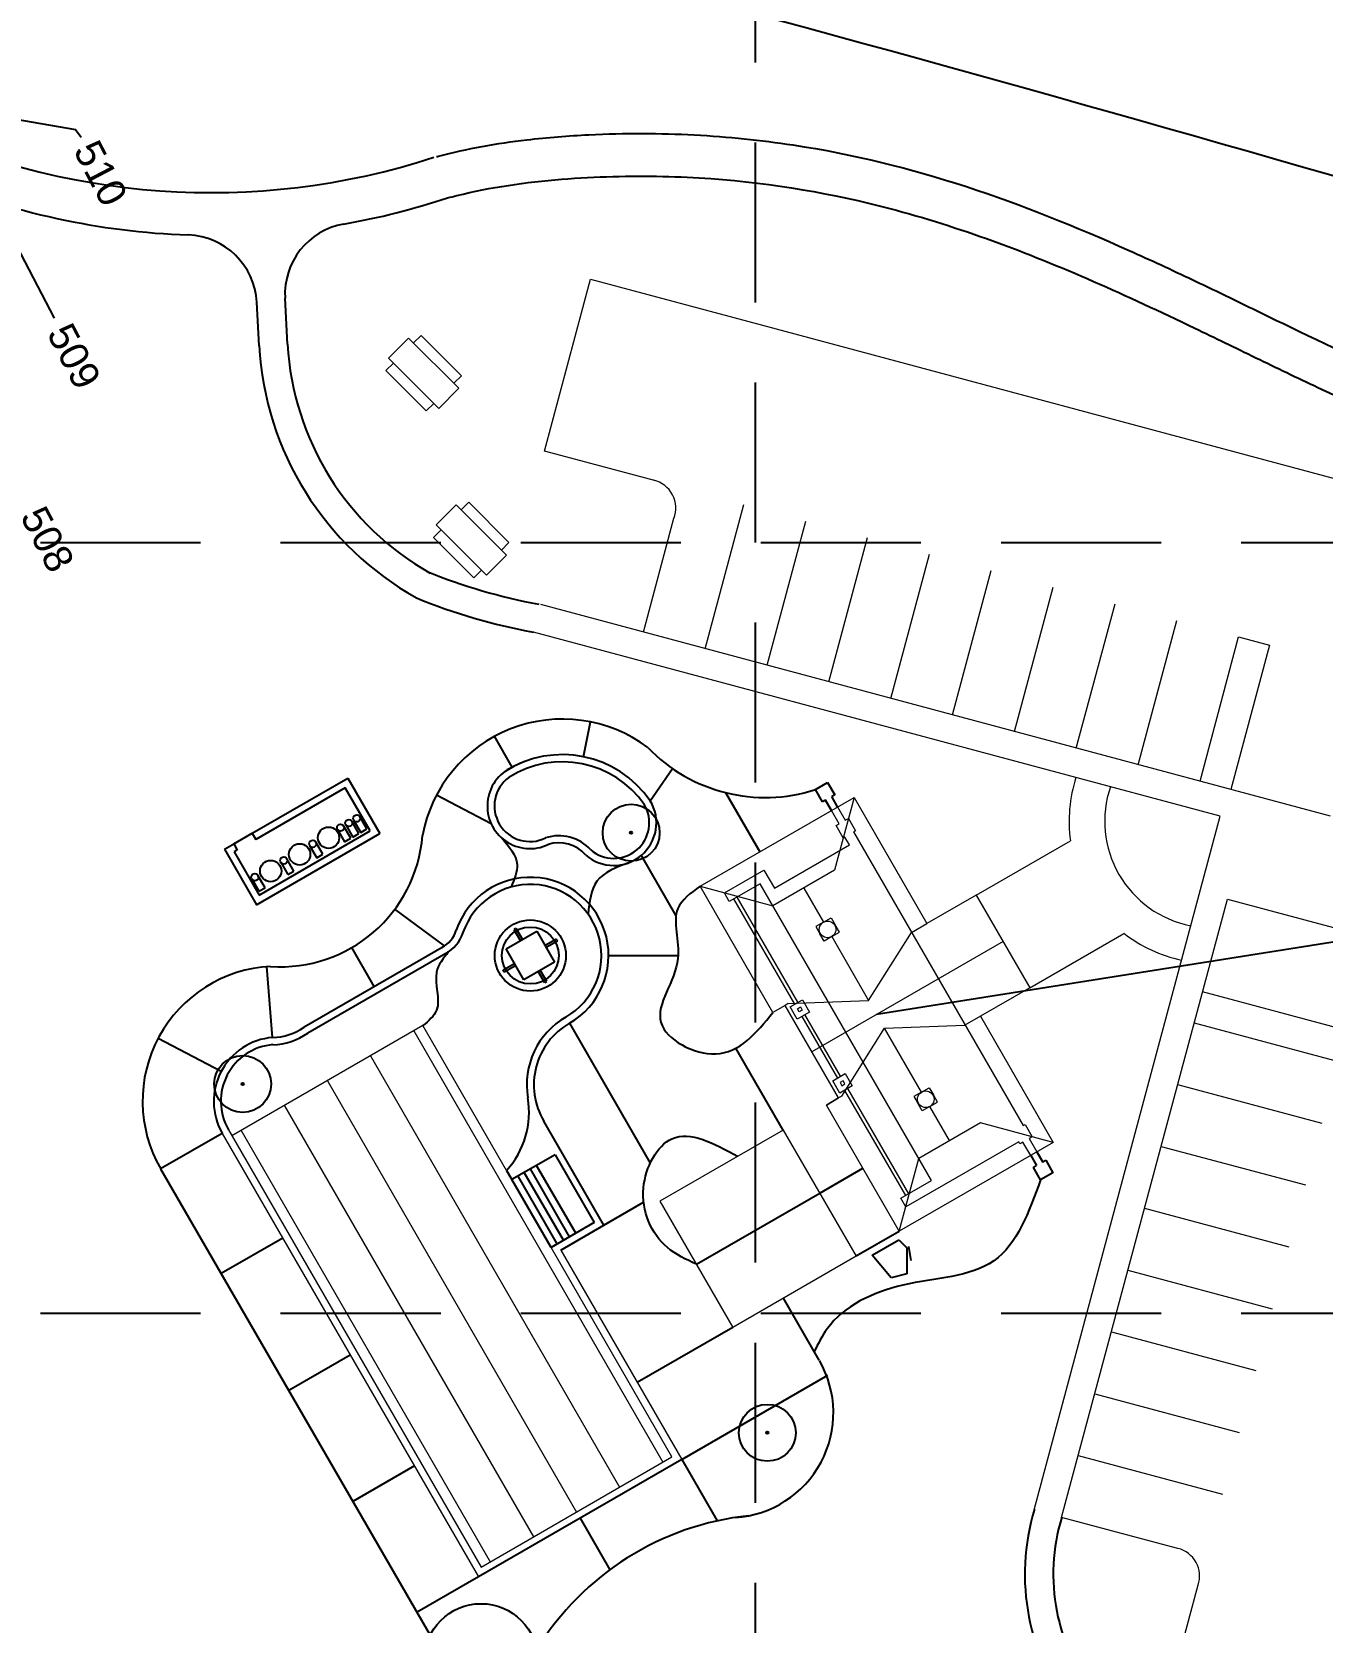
# Model space of a CAD drawing. Header units: feet. Extents: x 5163 to 12107, y -224 to 4120.
# Drawn here: x 9291.8 to 9473.2, y 929.8 to 1153.4 of the extents above; entities that cross this region are included whole.
import ezdxf

# ---------------------------------------------------------------- set-up
doc = ezdxf.new("R2010")
doc.units = ezdxf.units.FT
doc.linetypes.add('HIDDEN', pattern=[0.375, 0.25, -0.125])
for name, color, linetype in [('04017_11 CA$0$AMENITY-CENTER', 15, 'Continuous'), ('04017_11 CA$0$AMENTITY CENTER SIDEWALK', 15, 'Continuous'), ('04017_11 CA$0$CONT-MJR-AM-CTR', 2, 'Continuous'), ('04017_11 CA$0$CONT-MNR-AM-CTR', 3, 'Continuous'), ('04017_11 CA$0$EX_SS', 15, 'Continuous'), ('2003004C-A$0$AMENITY-CENTER', 15, 'Continuous'), ('2003004C-A$0$AMENTITY CENTER SIDEWALK', 15, 'Continuous'), ('2003004C-A$0$INFRA_EX_PVMT', 15, 'Continuous'), ('2003004C-A$0$INFRA_PROP_PVMT_REEDER', 4, 'Continuous'), ('grid', 254, 'Continuous')]:
    doc.layers.add(name, color=color, linetype=linetype)
doc.styles.get("Standard").update_dxf_attribs({"font": 'ARIAL.TTF'})

msp = doc.modelspace()

# ---------------------------------------------------------------- linework, layer by layer
at = {"layer": '04017_11 CA$0$AMENITY-CENTER', "color": 7, "linetype": 'Continuous', "lineweight": 18}
for p, q in [((9363.87, 1094.43), (9370.34, 1118.58)), ((9370.34, 1118.58), (9394.49, 1112.11)), ((9394.49, 1112.11), (9515.75, 1079.62)), ((9379.49, 1090.24), (9363.87, 1094.43)), ((9377.76, 1068.97), (9382.04, 1084.97)), ((9474.35, 1043.09), (9363.36, 1072.83)), ((9458.83, 1043.11), (9362.33, 1068.96)), ((9432.69, 945.55), (9458.83, 1043.11)), ((9436.55, 944.51), (9459.84, 1031.44)), ((9459.84, 1031.44), (9476.18, 1027.07)), ((9452.89, 940.13), (9436.55, 944.51)), ((9451.66, 919.76), (9455.74, 935))]:
    msp.add_line(p, q, dxfattribs=at)
at = {"layer": '04017_11 CA$0$AMENITY-CENTER', "color": 7, "linetype": 'Continuous', "lineweight": 5}
for p, q in [((9344.76, 1110.32), (9341.94, 1107.5)), ((9351.84, 1103.25), (9344.76, 1110.32)), ((9345.47, 1109.62), (9346.53, 1110.68)), ((9346.53, 1110.68), (9352.19, 1105.02)), ((9341.94, 1107.5), (9349.01, 1100.42)), ((9342.64, 1106.79), (9341.58, 1105.73)), ((9341.58, 1105.73), (9347.24, 1100.07)), ((9351.13, 1103.96), (9352.19, 1105.02)), ((9349.01, 1100.42), (9351.84, 1103.25)), ((9348.3, 1101.13), (9347.24, 1100.07)), ((9351.45, 1086.86), (9348.62, 1084.04)), ((9358.52, 1079.79), (9351.45, 1086.86)), ((9352.16, 1086.16), (9353.22, 1087.22)), ((9353.22, 1087.22), (9358.87, 1081.56)), ((9386.45, 1066.64), (9391.89, 1086.92)), ((9395.14, 1064.31), (9400.58, 1084.59)), ((9349.33, 1083.33), (9348.27, 1082.27)), ((9348.27, 1082.27), (9353.92, 1076.61)), ((9348.62, 1084.04), (9355.69, 1076.96)), ((9403.84, 1061.98), (9409.27, 1082.27)), ((9357.81, 1080.5), (9358.87, 1081.56)), ((9355.69, 1076.96), (9358.52, 1079.79)), ((9412.53, 1059.65), (9417.97, 1079.94)), ((9354.99, 1077.67), (9353.92, 1076.61)), ((9421.22, 1057.32), (9426.66, 1077.61)), ((9429.92, 1054.99), (9435.35, 1075.28)), ((9438.61, 1052.66), (9444.05, 1072.95)), ((9447.3, 1050.33), (9452.74, 1070.62)), ((9456, 1048), (9461.43, 1068.29)), ((9465.78, 1067.12), (9460.34, 1046.84)), ((9461.43, 1068.29), (9465.78, 1067.12)), ((9385.72, 1033.23), (9407.37, 1045.73)), ((9407.37, 1045.73), (9404.63, 1035.48)), ((9407.37, 1045.73), (9417.61, 1027.99)), ((9424.55, 1031.99), (9437.79, 1039.64)), ((9404.63, 1035.48), (9395.97, 1030.48)), ((9395.96, 1015.49), (9385.72, 1033.23)), ((9385.72, 1033.23), (9395.97, 1030.48)), ((9400.3, 1032.98), (9403.07, 1028.18)), ((9424.55, 1031.99), (9417.61, 1027.99)), ((9424.55, 1031.99), (9432.07, 1018.98)), ((9403.07, 1028.18), (9404.15, 1028.81)), ((9404.15, 1028.81), (9404.73, 1027.8)), ((9403.07, 1028.18), (9401.98, 1027.56)), ((9401.98, 1027.56), (9402.57, 1026.55)), ((9403.15, 1025.54), (9402.57, 1026.55)), ((9404.23, 1026.16), (9405.32, 1026.79)), ((9405.32, 1026.79), (9404.73, 1027.8)), ((9409.42, 1017.18), (9415.45, 1026.74)), ((9415.45, 1026.74), (9417.61, 1027.99)), ((9432.07, 1018.98), (9445.31, 1026.62)), ((9428.31, 1025.49), (9401.44, 1009.97)), ((9404.23, 1026.16), (9403.15, 1025.54)), ((9404.23, 1026.16), (9409.42, 1017.18)), ((9432.07, 1018.98), (9425.13, 1014.97)), ((9476.63, 1012.97), (9456.35, 1018.4)), ((9397.68, 1016.48), (9395.96, 1015.49)), ((9397.68, 1016.48), (9395.96, 1015.49)), ((9398.13, 1016.74), (9397.68, 1016.48)), ((9405.2, 1003.47), (9397.68, 1016.48)), ((9398.13, 1016.74), (9409.42, 1017.18)), ((9346.78, 1013.64), (9319.94, 998.14)), ((9358.53, 993.29), (9346.78, 1013.64)), ((9405.64, 1003.72), (9411.67, 1013.28)), ((9411.67, 1013.28), (9422.96, 1013.72)), ((9416.86, 1004.3), (9411.67, 1013.28)), ((9425.13, 1014.97), (9422.96, 1013.72)), ((9425.13, 1014.97), (9435.37, 997.23)), ((9455.18, 1014.06), (9475.47, 1008.62)), ((9345.48, 1012.89), (9380.48, 952.26)), ((9339.42, 1009.39), (9374.42, 948.76)), ((9333.36, 1005.89), (9368.36, 945.26)), ((9416.86, 1004.3), (9415.78, 1003.67)), ((9416.86, 1004.3), (9417.94, 1004.92)), ((9417.94, 1004.92), (9418.52, 1003.91)), ((9452.85, 1005.36), (9473.14, 999.93)), ((9327.3, 1002.39), (9362.3, 941.76)), ((9405.2, 1003.47), (9403.48, 1002.47)), ((9403.48, 1002.47), (9405.2, 1003.47)), ((9413.72, 984.73), (9403.48, 1002.47)), ((9405.64, 1003.72), (9405.2, 1003.47)), ((9415.78, 1003.67), (9416.36, 1002.66)), ((9416.94, 1001.65), (9416.36, 1002.66)), ((9418.02, 1002.28), (9416.94, 1001.65)), ((9418.02, 1002.28), (9419.11, 1002.9)), ((9420.8, 997.48), (9418.02, 1002.28)), ((9419.11, 1002.9), (9418.52, 1003.91)), ((9425.13, 999.98), (9416.47, 994.98)), ((9435.37, 997.23), (9425.13, 999.98)), ((9318.57, 998.5), (9354.57, 936.15)), ((9319.44, 999), (9354.94, 937.51)), ((9321.24, 998.89), (9356.24, 938.26)), ((9397.41, 998.97), (9380.09, 988.97)), ((9397.41, 998.97), (9407.66, 981.22)), ((9435.37, 997.23), (9413.72, 984.73)), ((9450.53, 996.67), (9470.81, 991.24)), ((9413.72, 984.73), (9416.47, 994.98)), ((9380.09, 988.97), (9390.34, 971.22)), ((9448.2, 987.98), (9468.48, 982.54)), ((9381.78, 953.01), (9364.78, 982.46)), ((9366.15, 982.09), (9383.15, 952.65)), ((9407.66, 981.22), (9390.34, 971.22)), ((9445.87, 979.28), (9466.15, 973.85)), ((9443.54, 970.59), (9463.82, 965.16)), ((9441.21, 961.9), (9461.49, 956.46)), ((9354.94, 937.51), (9381.78, 953.01)), ((9438.88, 953.21), (9459.16, 947.77))]:
    msp.add_line(p, q, dxfattribs=at)
at = {"layer": '04017_11 CA$0$AMENITY-CENTER', "color": 7, "linetype": 'Continuous'}
for p, q in [((9369.36, 1051.44), (9370.35, 1056.34)), ((9359.34, 1049.99), (9356.84, 1054.32)), ((9378.73, 1045.26), (9381.86, 1049.78)), ((9322.78, 1040.69, 480.49), (9336.2, 1048.44, 480.49)), ((9335.84, 1047.08, 480.49), (9323.28, 1039.83, 480.49)), ((9339.34, 1041.01, 480.49), (9335.84, 1047.08, 480.49)), ((9336.2, 1048.44, 480.49), (9340.7, 1040.65, 480.49)), ((9401.93, 1046.82), (9403.66, 1047.82)), ((9402.93, 1045.09), (9401.93, 1046.82)), ((9403.66, 1047.82), (9404.66, 1046.09)), ((9356.39, 1042), (9348.68, 1046.05)), ((9389.3, 1046.4), (9394.11, 1038.07)), ((9403.36, 1045.34), (9402.93, 1045.09)), ((9404.2, 1043.9), (9403.36, 1045.34)), ((9404.66, 1046.09), (9404.23, 1045.84)), ((9405.06, 1044.4), (9404.23, 1045.84)), ((9337.78, 1040.65), (9336.78, 1042.38)), ((9337.04, 1042.53), (9338.04, 1040.8)), ((9338.91, 1041.3), (9337.91, 1043.03)), ((9320.18, 1039.19), (9322.78, 1040.69)), ((9322.78, 1040.69, 480.49), (9323.28, 1039.83, 480.49)), ((9323.38, 1030.65, 480.49), (9340.7, 1040.65, 480.49)), ((9323.75, 1032.01, 480.49), (9339.34, 1041.01, 480.49)), ((9334.77, 1041.22), (9335.77, 1039.49)), ((9336.63, 1039.99), (9335.63, 1041.72)), ((9335.77, 1039.49), (9336.63, 1039.99)), ((9335.92, 1041.88), (9336.92, 1040.15)), ((9336.92, 1040.15), (9337.78, 1040.65)), ((9338.04, 1040.8), (9338.91, 1041.3)), ((9318.88, 1038.44, 480.49), (9320.18, 1039.19, 480.49)), ((9318.88, 1038.44, 480.49), (9323.38, 1030.65, 480.49)), ((9320.18, 1039.19, 480.49), (9320.68, 1038.33, 480.49)), ((9320.68, 1038.33, 480.49), (9320.25, 1038.08, 480.49)), ((9320.68, 1038.33, 480.49), (9320.25, 1038.08, 480.49)), ((9320.25, 1038.08, 480.49), (9323.75, 1032.01, 480.49)), ((9330.85, 1038.96), (9331.85, 1037.23)), ((9332.72, 1037.73), (9331.72, 1039.46)), ((9331.85, 1037.23), (9332.72, 1037.73)), ((9377.45, 1037.57), (9382.34, 1029.1)), ((9326.79, 1036.61), (9327.79, 1034.88)), ((9328.65, 1035.38), (9327.65, 1037.11)), ((9327.79, 1034.88), (9328.65, 1035.38)), ((9322.72, 1034.26), (9323.72, 1032.53)), ((9324.59, 1033.03), (9323.59, 1034.76)), ((9323.72, 1032.53), (9324.59, 1033.03)), ((9349.81, 1024.86), (9342.84, 1030.02)), ((9358.46, 1024.42), (9362.78, 1026.91)), ((9359.71, 1027.25), (9359.56, 1027.17)), ((9359.56, 1027.17), (9360.48, 1025.58)), ((9359.71, 1027.25), (9359.85, 1027.33)), ((9359.85, 1027.33), (9360.77, 1025.75)), ((9362.78, 1026.91), (9365.28, 1022.59)), ((9330.07, 1013.46), (9349.81, 1024.86)), ((9339.94, 1019.16), (9336.79, 1024.61)), ((9360.96, 1020.09), (9358.46, 1024.42)), ((9365.54, 1025.81), (9363.95, 1024.89)), ((9365.7, 1025.52), (9364.12, 1024.61)), ((9365.62, 1025.67), (9365.54, 1025.81)), ((9365.62, 1025.67), (9365.7, 1025.52)), ((9325.64, 1011.97), (9324.84, 1021.94)), ((9330.61, 1012.62), (9350.34, 1024)), ((9358.04, 1021.48), (9359.63, 1022.4)), ((9358.21, 1021.19), (9359.79, 1022.11)), ((9365.28, 1022.59), (9360.96, 1020.09)), ((9372.87, 1023.5), (9382.65, 1023.5)), ((9358.12, 1021.34), (9358.04, 1021.48)), ((9358.12, 1021.34), (9358.21, 1021.19)), ((9363.89, 1019.67), (9362.97, 1021.26)), ((9364.18, 1019.84), (9363.26, 1021.42)), ((9364.04, 1019.75), (9363.89, 1019.67)), ((9364.04, 1019.75), (9364.18, 1019.84)), ((9367.37, 1013.98), (9378.72, 994.32)), ((9318.4, 1007.18), (9309.54, 1011.83)), ((9397.41, 998.97), (9390.77, 1010.48)), ((9372.21, 985.59), (9363.77, 1000.21)), ((9318.57, 998.5), (9309.91, 993.5)), ((9365.35, 995.49), (9359.28, 991.99)), ((9365.35, 995.49), (9370.85, 985.96)), ((9432.2, 995.4), (9433.03, 993.96)), ((9433.06, 995.9), (9433.89, 994.46)), ((9309.91, 993.5), (9347.77, 927.93)), ((9358.53, 993.29), (9359.28, 991.99)), ((9366.52, 983.46), (9361.02, 992.99)), ((9367.38, 983.96), (9361.88, 993.49)), ((9368.25, 984.46), (9362.75, 993.99)), ((9402.54, 990.1), (9408.6, 993.6)), ((9432.6, 993.71), (9433.03, 993.96)), ((9433.6, 991.97), (9432.6, 993.71)), ((9435.33, 992.97), (9433.6, 991.97)), ((9433.89, 994.46), (9434.33, 994.71)), ((9434.33, 994.71), (9435.33, 992.97)), ((9364.78, 982.46), (9359.28, 991.99)), ((9365.65, 982.96), (9360.15, 992.49)), ((9372.21, 985.59), (9377.8, 988.82)), ((9385.22, 980.1), (9402.54, 990.1)), ((9370.85, 985.96), (9364.78, 982.46)), ((9366.15, 982.09), (9372.21, 985.59)), ((9413.72, 984.71), (9407.66, 981.22)), ((9327.07, 983.78), (9318.41, 978.78)), ((9409.9, 981.35), (9413.68, 983.53)), ((9413.68, 983.53), (9414.81, 982.4)), ((9414.81, 982.4), (9414.81, 978.77)), ((9415.02, 982.59), (9415.34, 980.6)), ((9412.61, 978.18), (9409.9, 981.35)), ((9414.81, 978.77), (9412.61, 978.18)), ((9402.49, 966.59), (9397.45, 975.32)), ((9390.34, 971.22), (9376.91, 963.46)), ((9336.57, 967.33), (9327.91, 962.33)), ((9383.15, 952.65), (9403.69, 964.51)), ((9383.15, 952.65), (9354.57, 936.15)), ((9383.15, 952.65), (9388.13, 944.02)), ((9345.57, 951.74), (9336.91, 946.74)), ((9368.86, 944.4), (9373.05, 937.14)), ((9354.57, 936.15), (9345.95, 931.17))]:
    msp.add_line(p, q, dxfattribs=at)
at = {"layer": '04017_11 CA$0$AMENITY-CENTER', "color": 7, "linetype": 'Continuous', "lineweight": 5, "ltscale": 0.1}
for p, q in [((9399.03, 1016.67), (9390.49, 1031.46)), ((9399.47, 1016.92), (9390.93, 1031.71)), ((9405.47, 1006.53), (9400.47, 1015.19)), ((9400.03, 1014.94), (9405.03, 1006.28)), ((9406.03, 1004.54), (9414.58, 989.75)), ((9406.47, 1004.79), (9415.01, 990))]:
    msp.add_line(p, q, dxfattribs=at)
for points in [[(9413.93, 989.37), (9418.26, 991.87), (9394.17, 1033.59), (9389.84, 1031.09), (9389.14, 1032.31), (9394.69, 1035.52), (9396.17, 1032.96), (9406.71, 1039.04), (9406.06, 1040.16), (9405.85, 1040.04), (9404.85, 1041.77), (9405.28, 1042.02), (9404.2, 1043.9), (9403.36, 1045.34), (9402.93, 1045.09), (9401.93, 1046.82), (9403.66, 1047.82), (9404.66, 1046.09), (9404.23, 1045.84), (9405.06, 1044.4), (9406.14, 1042.52), (9406.58, 1042.77), (9407.58, 1041.04), (9407.29, 1040.87), (9431.12, 999.59), (9431.41, 999.76), (9432.41, 998.02), (9431.98, 997.77), (9433.06, 995.9), (9433.89, 994.46), (9434.33, 994.71), (9435.33, 992.97), (9433.6, 991.97), (9432.6, 993.71), (9433.03, 993.96), (9432.2, 995.4), (9431.11, 997.27), (9430.68, 997.02), (9430.51, 997.31), (9414.64, 988.15)], [(9399.39, 1014.56), (9398.39, 1016.29), (9400.12, 1017.29), (9401.12, 1015.56)], [(9400.09, 1015.84), (9399.66, 1015.59), (9399.41, 1016.02), (9399.84, 1016.27)], [(9405.39, 1004.17), (9404.39, 1005.9), (9406.12, 1006.9), (9407.12, 1005.17)], [(9406.09, 1005.44), (9405.84, 1005.88), (9405.41, 1005.63), (9405.66, 1005.19)]]:
    msp.add_lwpolyline(points, close=True, dxfattribs=at)
at = {"layer": '04017_11 CA$0$AMENITY-CENTER', "color": 7, "linetype": 'Continuous'}
for centre, radius in [((9376.04, 1040.76), 4), ((9336.35, 1042.13), 0.5), ((9337.47, 1042.78), 0.5), ((9333.51, 1040.07), 1.5), ((9335.2, 1041.47), 0.5), ((9376.04, 1040.76), 0.167), ((9329.44, 1037.72), 1.5), ((9331.29, 1039.21), 0.5), ((9325.38, 1035.38), 1.5), ((9327.22, 1036.86), 0.5), ((9323.15, 1034.51), 0.5), ((9361.87, 1023.5), 5), ((9361.87, 1023.5), 4), ((9321.44, 1005.44), 4), ((9321.44, 1005.44), 0.167), ((9395.18, 956.4), 4), ((9395.18, 956.4), 0.167), ((9354.94, 924.37), 8)]:
    msp.add_circle(centre, radius, dxfattribs=at)
at = {"layer": '04017_11 CA$0$AMENITY-CENTER', "color": 7, "linetype": 'Continuous', "lineweight": 5}
for centre in [(9403.65, 1027.17), (9417.44, 1003.29)]:
    msp.add_circle(centre, 1.17, dxfattribs=at)
at = {"layer": '04017_11 CA$0$AMENITY-CENTER', "color": 7, "linetype": 'Continuous', "lineweight": 18}
for centre, start, end in [((9378.32, 1086.42), 338.6879, 77.0902), ((9451.94, 936.25), 341.4393, 76.3466)]:
    msp.add_arc(centre, 4, start, end, dxfattribs=at)
at = {"layer": '04017_11 CA$0$AMENITY-CENTER', "color": 7, "linetype": 'Continuous'}
for centre, radius, start, end in [((9366.38, 1036.74), 20, 53.1374, 169.5149), ((9366.38, 1036.74), 15, 34.5888, 122.5007), ((9366.38, 1036.74), 15, 108.2722, 118.0003), ((9394.89, 1068.61), 22.89, 223.8527, 287.9142), ((9361.83, 1044.53), 6, 114.5208, 295.3095), ((9366.38, 1036.74), 14, 34.5888, 122.5007), ((9361.83, 1044.53), 5, 126.4463, 296.0224), ((9373.59, 1042.16), 6, 229.0249, 31.1093), ((9373.59, 1042.16), 5, 229.7378, 30.7711), ((9326.77, 1041.92), 20, 265.9357, 355.583), ((9365.89, 1034.34), 6, 41.9079, 108.1924), ((9365.89, 1034.34), 5, 41.195, 107.4795), ((9361.87, 1023.5), 11, 300, 161.2089), ((9361.87, 1023.5), 10, 300, 161.1231), ((9347.63, 1028.21), 4, 296.9379, 343.0735), ((9347.63, 1028.21), 5, 297.2612, 342.8722), ((9326.37, 1003), 19, 93.0488, 210), ((9325.42, 1019.95), 7.99, 271.5586, 305.5551), ((9372.37, 1005.32), 11, 120, 189.5423), ((9372.37, 1005.32), 10, 120, 210.72), ((9326.37, 1003), 9, 94.6155, 209.9931), ((9326.37, 1003), 8, 94.7953, 209.9922), ((9325.42, 1019.95), 8.99, 271.7388, 305.2367), ((9349.51, 1001.47), 12.18, 317.7917, 9.5423), ((9389.72, 959.21), 14.75, 273.7483, 30), ((9396.83, 904.97), 40, 96.098, 148.3498)]:
    msp.add_arc(centre, radius, start, end, dxfattribs=at)
at = {"layer": '04017_11 CA$0$AMENITY-CENTER', "color": 7, "linetype": 'Continuous', "lineweight": 5}
for radius, start, end in [(20, 162.134, 187.9338), (15, 161.1774, 258.8226), (20, 232.0662, 257.866)]:
    msp.add_arc((9457.6, 1042.4), radius, start, end, dxfattribs=at)
at = {"layer": '04017_11 CA$0$AMENITY-CENTER', "color": 7, "linetype": 'Continuous'}
for points in [[(9357.86, 1040.03), (9360.01, 1036.31), (9359.16, 1033.13)], [(9375.72, 1036.55), (9371.24, 1033.97), (9370, 1029.33)], [(9385.72, 1033.23), (9382.62, 1030.13), (9382.62, 1023.07), (9380.22, 1014.13), (9387.93, 1009.68), (9395.96, 1015.49)], [(9350.34, 1024), (9348.69, 1021.15), (9348.69, 1015.83), (9346.78, 1013.64)], [(9385.22, 980.1), (9381.13, 982.46), (9377.78, 990.83), (9381.78, 997.75), (9391.01, 995.28)], [(9433.6, 991.97), (9427.01, 980.57), (9414.24, 977.15), (9403.59, 971), (9401.77, 967.84)]]:
    msp.add_spline(points, degree=3, dxfattribs=at)
at = {"layer": '04017_11 CA$0$AMENTITY CENTER SIDEWALK', "color": 7, "linetype": 'Continuous'}
for p, q in [((9327.75, 1109.46), (9327.39, 1115.94)), ((9323.76, 1109.24), (9323.42, 1115.36))]:
    msp.add_line(p, q, dxfattribs=at)
for centre, radius, start, end in [((9316.96, 1232.35), 101.59, 243.9092, 287.9839), ((9347.66, 1140.71), 5, 282.0425, 284.9526), ((9317.5, 1228.59), 103.85, 247.3746, 267.9538), ((9317.5, 1228.59), 103.85, 280.0555, 288.3649), ((9313.44, 1114.81), 10, 3.1586, 87.9538), ((9337.38, 1116.49), 10, 100.0555, 183.1586), ((9367.12, 1111.64), 43.43, 183.1586, 240.6808), ((9367.12, 1111.64), 39.43, 183.1586, 240.6808), ((9377.62, 1152.02), 80.45, 247.9052, 259.5649), ((9377.62, 1152.02), 84.45, 247.9052, 259.5649), ((9462.93, 936.53), 31.56, 163.1556, 218.7884), ((9462.93, 936.53), 27.56, 163.1556, 218.6414)]:
    msp.add_arc(centre, radius, start, end, dxfattribs=at)
for points, knots in [([(9348.95, 1135.88), (9352.99, 1136.96), (9357.18, 1137.69), (9364.3, 1138.53), (9367.22, 1138.76), (9372.65, 1139.02), (9375.16, 1139.08), (9380.09, 1139.07), (9382.52, 1139), (9389.68, 1138.63), (9394.29, 1138.15), (9407.3, 1136.17), (9415.35, 1134.15), (9430.96, 1129.06), (9438.51, 1125.99), (9449.03, 1121.29), (9452.01, 1119.91), (9457.47, 1117.32), (9459.96, 1116.12), (9464.95, 1113.69), (9467.46, 1112.46), (9476.31, 1108.19), (9482.69, 1105.22), (9494.18, 1100.71), (9499.31, 1099.01), (9508.48, 1096.84), (9512.54, 1096.21), (9520.52, 1095.82), (9524.42, 1096.06), (9528.99, 1096.96), (9529.71, 1097.12), (9531.18, 1097.49), (9531.92, 1097.69), (9534.18, 1098.34), (9535.71, 1098.85), (9538.49, 1099.81), (9539.73, 1100.25), (9540.98, 1100.71)], [1079.578623, 1079.578623, 1079.578623, 1079.578623, 1204.822032, 1204.822032, 1291.600425, 1291.600425, 1368.979724, 1368.979724, 1446.359023, 1446.359023, 1601.117621, 1601.117621, 1894.921058, 1894.921058, 2188.724495, 2188.724495, 2304.835781, 2304.835781, 2400.789415, 2400.789415, 2496.743048, 2496.743048, 2739.213924, 2739.213924, 2936.769832, 2936.769832, 3098.656839, 3098.656839, 3260.543847, 3260.543847, 3291.120302, 3291.120302, 3321.696757, 3321.696757, 3382.849668, 3382.849668, 3430.619779, 3430.619779, 3430.619779, 3430.619779]), ([(9350.22, 1130.03), (9350.66, 1130.13), (9351.1, 1130.24), (9356.23, 1131.52), (9361.25, 1132.24), (9368.68, 1132.84), (9371.11, 1132.96), (9378.24, 1133.15), (9382.82, 1133.04), (9396.12, 1132.09), (9404.42, 1130.62), (9417.32, 1127.23), (9422.12, 1125.7), (9436.37, 1120.53), (9445.67, 1116.32), (9458.09, 1110.36), (9460.95, 1108.96), (9466.73, 1106.15), (9469.64, 1104.74), (9478.45, 1100.61), (9484.41, 1097.98), (9493.7, 1094.6), (9497, 1093.53), (9506.93, 1090.88), (9513.57, 1089.85), (9522.05, 1090), (9523.94, 1090.12), (9526.11, 1090.39), (9526.41, 1090.43), (9526.7, 1090.47)], [89.699106, 89.699106, 89.699106, 89.699106, 90.948661, 90.948661, 104.037958, 104.037958, 110.374918, 110.374918, 123.048839, 123.048839, 148.396681, 148.396681, 163.978772, 163.978772, 195.142955, 195.142955, 204.339137, 204.339137, 213.535319, 213.535319, 231.927683, 231.927683, 242.026742, 242.026742, 262.22486, 262.22486, 268.01103, 268.01103, 268.919107, 268.919107, 268.919107, 268.919107]), ([(9366.73, 850.29), (9363.4, 854.84), (9359.88, 859.2), (9354.19, 864.9), (9352.36, 866.57), (9349.13, 869.19), (9347.77, 870.2), (9343.5, 873.09), (9340.46, 874.77), (9334.11, 877.65), (9330.8, 878.84), (9325.18, 880.44), (9322.92, 880.97), (9319.05, 881.73), (9317.45, 881.99), (9312.62, 882.66), (9309.4, 882.92), (9303.08, 883.39), (9299.98, 883.59), (9293.99, 884.19), (9291.11, 884.6), (9285.66, 885.85), (9283.11, 886.69), (9279.87, 888.28), (9279.03, 888.75), (9277.38, 889.79), (9276.57, 890.35), (9274.21, 892.18), (9272.7, 893.57), (9269.86, 896.64), (9268.53, 898.32), (9264.77, 903.82), (9262.68, 908), (9259.89, 915.87), (9259, 919.49), (9258.31, 924.49), (9258.18, 925.9), (9257.97, 930.09), (9258.08, 932.84), (9258.71, 938.32), (9259.22, 941.04), (9260.53, 946.46), (9261.34, 949.17), (9263.88, 956.84), (9265.83, 961.8), (9269.63, 971.84), (9271.48, 976.93), (9273.34, 983.84), (9273.75, 985.53), (9274.46, 988.94), (9274.76, 990.64), (9275.53, 995.78), (9275.86, 999.22), (9276.16, 1006.14), (9276.15, 1009.61), (9275.68, 1020.04), (9274.78, 1027.04), (9272.73, 1038.1), (9271.83, 1042.17), (9269.96, 1049.83), (9269, 1053.42), (9266.99, 1060.56), (9265.93, 1064.11), (9263.89, 1071.16), (9262.91, 1074.65), (9260.56, 1083.78), (9259.39, 1089.35), (9258.19, 1100.2), (9258.16, 1105.47), (9259.13, 1111.57), (9259.33, 1112.57), (9259.78, 1114.54), (9260.04, 1115.53), (9260.92, 1118.51), (9261.64, 1120.49), (9262.6, 1122.82), (9262.74, 1123.15), (9262.88, 1123.49)], [16.052527, 16.052527, 16.052527, 16.052527, 32.329434, 32.329434, 39.565095, 39.565095, 44.489624, 44.489624, 54.504572, 54.504572, 64.519519, 64.519519, 71.059697, 71.059697, 75.615914, 75.615914, 84.728347, 84.728347, 93.84078, 93.84078, 102.953213, 102.953213, 112.065647, 112.065647, 115.367919, 115.367919, 118.670192, 118.670192, 125.274737, 125.274737, 131.879283, 131.879283, 145.476097, 145.476097, 156.413673, 156.413673, 160.74973, 160.74973, 169.421846, 169.421846, 178.093961, 178.093961, 186.766077, 186.766077, 202.615701, 202.615701, 218.465325, 218.465325, 223.57066, 223.57066, 228.675995, 228.675995, 238.886665, 238.886665, 249.097335, 249.097335, 269.518675, 269.518675, 281.404019, 281.404019, 291.896676, 291.896676, 302.389334, 302.389334, 312.881991, 312.881991, 330.092827, 330.092827, 347.303663, 347.303663, 350.672391, 350.672391, 354.041118, 354.041118, 360.778573, 360.778573, 361.914428, 361.914428, 361.914428, 361.914428])]:
    msp.add_open_spline(points, degree=3, knots=knots, dxfattribs=at)
at = {"layer": '04017_11 CA$0$CONT-MJR-AM-CTR', "color": 5, "linetype": 'Continuous', "elevation": 510}
msp.add_lwpolyline([(9254.03, 1147.24), (9297.96, 1139.62), (9298.75, 1138.57)], dxfattribs=at)
at = {"layer": '04017_11 CA$0$CONT-MNR-AM-CTR', "color": 5, "linetype": 'Continuous', "elevation": 509}
msp.add_lwpolyline([(9289.03, 1124.44), (9294.94, 1113.12)], dxfattribs=at)
at = {"layer": '04017_11 CA$0$EX_SS', "color": 7, "linetype": 'Continuous'}
msp.add_line((9639.74, 1051.47), (9410.53, 1015.22), dxfattribs=at)
at = {"layer": '2003004C-A$0$AMENITY-CENTER', "color": 7, "linetype": 'Continuous', "lineweight": 18}
for p, q in [((9363.87, 1094.43), (9370.34, 1118.58)), ((9370.34, 1118.58), (9394.49, 1112.11)), ((9394.49, 1112.11), (9515.75, 1079.62)), ((9379.49, 1090.24), (9363.87, 1094.43)), ((9377.76, 1068.97), (9382.04, 1084.97)), ((9474.35, 1043.09), (9363.36, 1072.83)), ((9458.83, 1043.11), (9362.33, 1068.96)), ((9432.69, 945.55), (9458.83, 1043.11)), ((9436.55, 944.51), (9459.84, 1031.44)), ((9459.84, 1031.44), (9476.18, 1027.07)), ((9452.89, 940.13), (9436.55, 944.51)), ((9451.66, 919.76), (9455.74, 935))]:
    msp.add_line(p, q, dxfattribs=at)
at = {"layer": '2003004C-A$0$AMENITY-CENTER', "color": 7, "linetype": 'Continuous', "lineweight": 5}
for p, q in [((9344.76, 1110.32), (9341.94, 1107.5)), ((9351.84, 1103.25), (9344.76, 1110.32)), ((9345.47, 1109.62), (9346.53, 1110.68)), ((9346.53, 1110.68), (9352.19, 1105.02)), ((9341.94, 1107.5), (9349.01, 1100.42)), ((9342.64, 1106.79), (9341.58, 1105.73)), ((9341.58, 1105.73), (9347.24, 1100.07)), ((9351.13, 1103.96), (9352.19, 1105.02)), ((9349.01, 1100.42), (9351.84, 1103.25)), ((9348.3, 1101.13), (9347.24, 1100.07)), ((9351.45, 1086.86), (9348.62, 1084.04)), ((9358.52, 1079.79), (9351.45, 1086.86)), ((9352.16, 1086.16), (9353.22, 1087.22)), ((9353.22, 1087.22), (9358.87, 1081.56)), ((9386.45, 1066.64), (9391.89, 1086.92)), ((9395.14, 1064.31), (9400.58, 1084.59)), ((9349.33, 1083.33), (9348.27, 1082.27)), ((9348.27, 1082.27), (9353.92, 1076.61)), ((9348.62, 1084.04), (9355.69, 1076.96)), ((9403.84, 1061.98), (9409.27, 1082.27)), ((9357.81, 1080.5), (9358.87, 1081.56)), ((9355.69, 1076.96), (9358.52, 1079.79)), ((9412.53, 1059.65), (9417.97, 1079.94)), ((9354.99, 1077.67), (9353.92, 1076.61)), ((9421.22, 1057.32), (9426.66, 1077.61)), ((9429.92, 1054.99), (9435.35, 1075.28)), ((9438.61, 1052.66), (9444.05, 1072.95)), ((9447.3, 1050.33), (9452.74, 1070.62)), ((9456, 1048), (9461.43, 1068.29)), ((9465.78, 1067.12), (9460.34, 1046.84)), ((9461.43, 1068.29), (9465.78, 1067.12)), ((9385.72, 1033.23), (9407.37, 1045.73)), ((9407.37, 1045.73), (9404.63, 1035.48)), ((9407.37, 1045.73), (9417.61, 1027.99)), ((9424.55, 1031.99), (9437.79, 1039.64)), ((9404.63, 1035.48), (9395.97, 1030.48)), ((9395.96, 1015.49), (9385.72, 1033.23)), ((9385.72, 1033.23), (9395.97, 1030.48)), ((9400.3, 1032.98), (9403.07, 1028.18)), ((9424.55, 1031.99), (9417.61, 1027.99)), ((9424.55, 1031.99), (9432.07, 1018.98)), ((9403.07, 1028.18), (9404.15, 1028.81)), ((9404.15, 1028.81), (9404.73, 1027.8)), ((9403.07, 1028.18), (9401.98, 1027.56)), ((9401.98, 1027.56), (9402.57, 1026.55)), ((9403.15, 1025.54), (9402.57, 1026.55)), ((9404.23, 1026.16), (9405.32, 1026.79)), ((9405.32, 1026.79), (9404.73, 1027.8)), ((9409.42, 1017.18), (9415.45, 1026.74)), ((9415.45, 1026.74), (9417.61, 1027.99)), ((9432.07, 1018.98), (9445.31, 1026.62)), ((9428.31, 1025.49), (9401.44, 1009.97)), ((9404.23, 1026.16), (9403.15, 1025.54)), ((9404.23, 1026.16), (9409.42, 1017.18)), ((9432.07, 1018.98), (9425.13, 1014.97)), ((9476.63, 1012.97), (9456.35, 1018.4)), ((9397.68, 1016.48), (9395.96, 1015.49)), ((9397.68, 1016.48), (9395.96, 1015.49)), ((9398.13, 1016.74), (9397.68, 1016.48)), ((9405.2, 1003.47), (9397.68, 1016.48)), ((9398.13, 1016.74), (9409.42, 1017.18)), ((9346.78, 1013.64), (9319.94, 998.14)), ((9358.53, 993.29), (9346.78, 1013.64)), ((9405.64, 1003.72), (9411.67, 1013.28)), ((9411.67, 1013.28), (9422.96, 1013.72)), ((9416.86, 1004.3), (9411.67, 1013.28)), ((9425.13, 1014.97), (9422.96, 1013.72)), ((9425.13, 1014.97), (9435.37, 997.23)), ((9455.18, 1014.06), (9475.47, 1008.62)), ((9345.48, 1012.89), (9380.48, 952.26)), ((9339.42, 1009.39), (9374.42, 948.76)), ((9333.36, 1005.89), (9368.36, 945.26)), ((9416.86, 1004.3), (9415.78, 1003.67)), ((9416.86, 1004.3), (9417.94, 1004.92)), ((9417.94, 1004.92), (9418.52, 1003.91)), ((9452.85, 1005.36), (9473.14, 999.93)), ((9327.3, 1002.39), (9362.3, 941.76)), ((9405.2, 1003.47), (9403.48, 1002.47)), ((9403.48, 1002.47), (9405.2, 1003.47)), ((9413.72, 984.73), (9403.48, 1002.47)), ((9405.64, 1003.72), (9405.2, 1003.47)), ((9415.78, 1003.67), (9416.36, 1002.66)), ((9416.94, 1001.65), (9416.36, 1002.66)), ((9418.02, 1002.28), (9416.94, 1001.65)), ((9418.02, 1002.28), (9419.11, 1002.9)), ((9420.8, 997.48), (9418.02, 1002.28)), ((9419.11, 1002.9), (9418.52, 1003.91)), ((9425.13, 999.98), (9416.47, 994.98)), ((9435.37, 997.23), (9425.13, 999.98)), ((9318.57, 998.5), (9354.57, 936.15)), ((9319.44, 999), (9354.94, 937.51)), ((9321.24, 998.89), (9356.24, 938.26)), ((9397.41, 998.97), (9380.09, 988.97)), ((9397.41, 998.97), (9407.66, 981.22)), ((9435.37, 997.23), (9413.72, 984.73)), ((9450.53, 996.67), (9470.81, 991.24)), ((9413.72, 984.73), (9416.47, 994.98)), ((9380.09, 988.97), (9390.34, 971.22)), ((9448.2, 987.98), (9468.48, 982.54)), ((9381.78, 953.01), (9364.78, 982.46)), ((9366.15, 982.09), (9383.15, 952.65)), ((9407.66, 981.22), (9390.34, 971.22)), ((9445.87, 979.28), (9466.15, 973.85)), ((9443.54, 970.59), (9463.82, 965.16)), ((9441.21, 961.9), (9461.49, 956.46)), ((9354.94, 937.51), (9381.78, 953.01)), ((9438.88, 953.21), (9459.16, 947.77))]:
    msp.add_line(p, q, dxfattribs=at)
at = {"layer": '2003004C-A$0$AMENITY-CENTER', "color": 7, "linetype": 'Continuous'}
for p, q in [((9369.36, 1051.44), (9370.35, 1056.34)), ((9359.34, 1049.99), (9356.84, 1054.32)), ((9378.73, 1045.26), (9381.86, 1049.78)), ((9322.78, 1040.69, 480.49), (9336.2, 1048.44, 480.49)), ((9335.84, 1047.08, 480.49), (9323.28, 1039.83, 480.49)), ((9339.34, 1041.01, 480.49), (9335.84, 1047.08, 480.49)), ((9336.2, 1048.44, 480.49), (9340.7, 1040.65, 480.49)), ((9401.93, 1046.82), (9403.66, 1047.82)), ((9402.93, 1045.09), (9401.93, 1046.82)), ((9403.66, 1047.82), (9404.66, 1046.09)), ((9356.39, 1042), (9348.68, 1046.05)), ((9389.3, 1046.4), (9394.11, 1038.07)), ((9403.36, 1045.34), (9402.93, 1045.09)), ((9404.2, 1043.9), (9403.36, 1045.34)), ((9404.66, 1046.09), (9404.23, 1045.84)), ((9405.06, 1044.4), (9404.23, 1045.84)), ((9337.78, 1040.65), (9336.78, 1042.38)), ((9337.04, 1042.53), (9338.04, 1040.8)), ((9338.91, 1041.3), (9337.91, 1043.03)), ((9320.18, 1039.19), (9322.78, 1040.69)), ((9322.78, 1040.69, 480.49), (9323.28, 1039.83, 480.49)), ((9323.38, 1030.65, 480.49), (9340.7, 1040.65, 480.49)), ((9323.75, 1032.01, 480.49), (9339.34, 1041.01, 480.49)), ((9334.77, 1041.22), (9335.77, 1039.49)), ((9336.63, 1039.99), (9335.63, 1041.72)), ((9335.77, 1039.49), (9336.63, 1039.99)), ((9335.92, 1041.88), (9336.92, 1040.15)), ((9336.92, 1040.15), (9337.78, 1040.65)), ((9338.04, 1040.8), (9338.91, 1041.3)), ((9318.88, 1038.44, 480.49), (9320.18, 1039.19, 480.49)), ((9318.88, 1038.44, 480.49), (9323.38, 1030.65, 480.49)), ((9320.18, 1039.19, 480.49), (9320.68, 1038.33, 480.49)), ((9320.68, 1038.33, 480.49), (9320.25, 1038.08, 480.49)), ((9320.68, 1038.33, 480.49), (9320.25, 1038.08, 480.49)), ((9320.25, 1038.08, 480.49), (9323.75, 1032.01, 480.49)), ((9330.85, 1038.96), (9331.85, 1037.23)), ((9332.72, 1037.73), (9331.72, 1039.46)), ((9331.85, 1037.23), (9332.72, 1037.73)), ((9377.45, 1037.57), (9382.34, 1029.1)), ((9326.79, 1036.61), (9327.79, 1034.88)), ((9328.65, 1035.38), (9327.65, 1037.11)), ((9327.79, 1034.88), (9328.65, 1035.38)), ((9322.72, 1034.26), (9323.72, 1032.53)), ((9324.59, 1033.03), (9323.59, 1034.76)), ((9323.72, 1032.53), (9324.59, 1033.03)), ((9349.81, 1024.86), (9342.84, 1030.02)), ((9358.46, 1024.42), (9362.78, 1026.91)), ((9359.71, 1027.25), (9359.56, 1027.17)), ((9359.56, 1027.17), (9360.48, 1025.58)), ((9359.71, 1027.25), (9359.85, 1027.33)), ((9359.85, 1027.33), (9360.77, 1025.75)), ((9362.78, 1026.91), (9365.28, 1022.59)), ((9330.07, 1013.46), (9349.81, 1024.86)), ((9339.94, 1019.16), (9336.79, 1024.61)), ((9360.96, 1020.09), (9358.46, 1024.42)), ((9365.54, 1025.81), (9363.95, 1024.89)), ((9365.7, 1025.52), (9364.12, 1024.61)), ((9365.62, 1025.67), (9365.54, 1025.81)), ((9365.62, 1025.67), (9365.7, 1025.52)), ((9325.64, 1011.97), (9324.84, 1021.94)), ((9330.61, 1012.62), (9350.34, 1024)), ((9358.04, 1021.48), (9359.63, 1022.4)), ((9358.21, 1021.19), (9359.79, 1022.11)), ((9365.28, 1022.59), (9360.96, 1020.09)), ((9372.87, 1023.5), (9382.65, 1023.5)), ((9358.12, 1021.34), (9358.04, 1021.48)), ((9358.12, 1021.34), (9358.21, 1021.19)), ((9363.89, 1019.67), (9362.97, 1021.26)), ((9364.18, 1019.84), (9363.26, 1021.42)), ((9364.04, 1019.75), (9363.89, 1019.67)), ((9364.04, 1019.75), (9364.18, 1019.84)), ((9367.37, 1013.98), (9378.72, 994.32)), ((9318.4, 1007.18), (9309.54, 1011.83)), ((9397.41, 998.97), (9390.77, 1010.48)), ((9372.21, 985.59), (9363.77, 1000.21)), ((9318.57, 998.5), (9309.91, 993.5)), ((9365.35, 995.49), (9359.28, 991.99)), ((9365.35, 995.49), (9370.85, 985.96)), ((9432.2, 995.4), (9433.03, 993.96)), ((9433.06, 995.9), (9433.89, 994.46)), ((9309.91, 993.5), (9347.77, 927.93)), ((9358.53, 993.29), (9359.28, 991.99)), ((9366.52, 983.46), (9361.02, 992.99)), ((9367.38, 983.96), (9361.88, 993.49)), ((9368.25, 984.46), (9362.75, 993.99)), ((9402.54, 990.1), (9408.6, 993.6)), ((9432.6, 993.71), (9433.03, 993.96)), ((9433.6, 991.97), (9432.6, 993.71)), ((9435.33, 992.97), (9433.6, 991.97)), ((9433.89, 994.46), (9434.33, 994.71)), ((9434.33, 994.71), (9435.33, 992.97)), ((9364.78, 982.46), (9359.28, 991.99)), ((9365.65, 982.96), (9360.15, 992.49)), ((9372.21, 985.59), (9377.8, 988.82)), ((9385.22, 980.1), (9402.54, 990.1)), ((9370.85, 985.96), (9364.78, 982.46)), ((9366.15, 982.09), (9372.21, 985.59)), ((9413.72, 984.71), (9407.66, 981.22)), ((9327.07, 983.78), (9318.41, 978.78)), ((9409.9, 981.35), (9413.68, 983.53)), ((9413.68, 983.53), (9414.81, 982.4)), ((9414.81, 982.4), (9414.81, 978.77)), ((9415.02, 982.59), (9415.34, 980.6)), ((9412.61, 978.18), (9409.9, 981.35)), ((9414.81, 978.77), (9412.61, 978.18)), ((9402.49, 966.59), (9397.45, 975.32)), ((9390.34, 971.22), (9376.91, 963.46)), ((9336.57, 967.33), (9327.91, 962.33)), ((9383.15, 952.65), (9403.69, 964.51)), ((9383.15, 952.65), (9354.57, 936.15)), ((9383.15, 952.65), (9388.13, 944.02)), ((9345.57, 951.74), (9336.91, 946.74)), ((9368.86, 944.4), (9373.05, 937.14)), ((9354.57, 936.15), (9345.95, 931.17))]:
    msp.add_line(p, q, dxfattribs=at)
at = {"layer": '2003004C-A$0$AMENITY-CENTER', "color": 7, "linetype": 'Continuous', "lineweight": 5, "ltscale": 0.1}
for p, q in [((9399.03, 1016.67), (9390.49, 1031.46)), ((9399.47, 1016.92), (9390.93, 1031.71)), ((9405.47, 1006.53), (9400.47, 1015.19)), ((9400.03, 1014.94), (9405.03, 1006.28)), ((9406.03, 1004.54), (9414.58, 989.75)), ((9406.47, 1004.79), (9415.01, 990))]:
    msp.add_line(p, q, dxfattribs=at)
for points in [[(9413.93, 989.37), (9418.26, 991.87), (9394.17, 1033.59), (9389.84, 1031.09), (9389.14, 1032.31), (9394.69, 1035.52), (9396.17, 1032.96), (9406.71, 1039.04), (9406.06, 1040.16), (9405.85, 1040.04), (9404.85, 1041.77), (9405.28, 1042.02), (9404.2, 1043.9), (9403.36, 1045.34), (9402.93, 1045.09), (9401.93, 1046.82), (9403.66, 1047.82), (9404.66, 1046.09), (9404.23, 1045.84), (9405.06, 1044.4), (9406.14, 1042.52), (9406.58, 1042.77), (9407.58, 1041.04), (9407.29, 1040.87), (9431.12, 999.59), (9431.41, 999.76), (9432.41, 998.02), (9431.98, 997.77), (9433.06, 995.9), (9433.89, 994.46), (9434.33, 994.71), (9435.33, 992.97), (9433.6, 991.97), (9432.6, 993.71), (9433.03, 993.96), (9432.2, 995.4), (9431.11, 997.27), (9430.68, 997.02), (9430.51, 997.31), (9414.64, 988.15)], [(9399.39, 1014.56), (9398.39, 1016.29), (9400.12, 1017.29), (9401.12, 1015.56)], [(9400.09, 1015.84), (9399.66, 1015.59), (9399.41, 1016.02), (9399.84, 1016.27)], [(9405.39, 1004.17), (9404.39, 1005.9), (9406.12, 1006.9), (9407.12, 1005.17)], [(9406.09, 1005.44), (9405.84, 1005.88), (9405.41, 1005.63), (9405.66, 1005.19)]]:
    msp.add_lwpolyline(points, close=True, dxfattribs=at)
at = {"layer": '2003004C-A$0$AMENITY-CENTER', "color": 7, "linetype": 'Continuous'}
for centre, radius in [((9376.04, 1040.76), 4), ((9336.35, 1042.13), 0.5), ((9337.47, 1042.78), 0.5), ((9333.51, 1040.07), 1.5), ((9335.2, 1041.47), 0.5), ((9376.04, 1040.76), 0.167), ((9329.44, 1037.72), 1.5), ((9331.29, 1039.21), 0.5), ((9325.38, 1035.38), 1.5), ((9327.22, 1036.86), 0.5), ((9323.15, 1034.51), 0.5), ((9361.87, 1023.5), 5), ((9361.87, 1023.5), 4), ((9321.44, 1005.44), 4), ((9321.44, 1005.44), 0.167), ((9395.18, 956.4), 4), ((9395.18, 956.4), 0.167), ((9354.94, 924.37), 8)]:
    msp.add_circle(centre, radius, dxfattribs=at)
at = {"layer": '2003004C-A$0$AMENITY-CENTER', "color": 7, "linetype": 'Continuous', "lineweight": 5}
for centre in [(9403.65, 1027.17), (9417.44, 1003.29)]:
    msp.add_circle(centre, 1.17, dxfattribs=at)
at = {"layer": '2003004C-A$0$AMENITY-CENTER', "color": 7, "linetype": 'Continuous', "lineweight": 18}
for centre, start, end in [((9378.32, 1086.42), 338.6879, 77.0902), ((9451.94, 936.25), 341.4393, 76.3466)]:
    msp.add_arc(centre, 4, start, end, dxfattribs=at)
at = {"layer": '2003004C-A$0$AMENITY-CENTER', "color": 7, "linetype": 'Continuous'}
for centre, radius, start, end in [((9366.38, 1036.74), 20, 53.1374, 169.5149), ((9366.38, 1036.74), 15, 34.5888, 122.5007), ((9366.38, 1036.74), 15, 108.2722, 118.0003), ((9394.89, 1068.61), 22.89, 223.8527, 287.9142), ((9361.83, 1044.53), 6, 114.5208, 295.3095), ((9366.38, 1036.74), 14, 34.5888, 122.5007), ((9361.83, 1044.53), 5, 126.4463, 296.0224), ((9373.59, 1042.16), 6, 229.0249, 31.1093), ((9373.59, 1042.16), 5, 229.7378, 30.7711), ((9326.77, 1041.92), 20, 265.9357, 355.583), ((9365.89, 1034.34), 6, 41.9079, 108.1924), ((9365.89, 1034.34), 5, 41.195, 107.4795), ((9361.87, 1023.5), 11, 300, 161.2089), ((9361.87, 1023.5), 10, 300, 161.1231), ((9347.63, 1028.21), 4, 296.9379, 343.0735), ((9347.63, 1028.21), 5, 297.2612, 342.8722), ((9326.37, 1003), 19, 93.0488, 210), ((9325.42, 1019.95), 7.99, 271.5586, 305.5551), ((9372.37, 1005.32), 11, 120, 189.5423), ((9372.37, 1005.32), 10, 120, 210.72), ((9326.37, 1003), 9, 94.6155, 209.9931), ((9326.37, 1003), 8, 94.7953, 209.9922), ((9325.42, 1019.95), 8.99, 271.7388, 305.2367), ((9349.51, 1001.47), 12.18, 317.7917, 9.5423), ((9389.72, 959.21), 14.75, 273.7483, 30), ((9396.83, 904.97), 40, 96.098, 148.3498)]:
    msp.add_arc(centre, radius, start, end, dxfattribs=at)
at = {"layer": '2003004C-A$0$AMENITY-CENTER', "color": 7, "linetype": 'Continuous', "lineweight": 5}
for radius, start, end in [(20, 162.134, 187.9338), (15, 161.1774, 258.8226), (20, 232.0662, 257.866)]:
    msp.add_arc((9457.6, 1042.4), radius, start, end, dxfattribs=at)
at = {"layer": '2003004C-A$0$AMENITY-CENTER', "color": 7, "linetype": 'Continuous'}
for points in [[(9357.86, 1040.03), (9360.01, 1036.31), (9359.16, 1033.13)], [(9375.72, 1036.55), (9371.24, 1033.97), (9370, 1029.33)], [(9385.72, 1033.23), (9382.62, 1030.13), (9382.62, 1023.07), (9380.22, 1014.13), (9387.93, 1009.68), (9395.96, 1015.49)], [(9350.34, 1024), (9348.69, 1021.15), (9348.69, 1015.83), (9346.78, 1013.64)], [(9385.22, 980.1), (9381.13, 982.46), (9377.78, 990.83), (9381.78, 997.75), (9391.01, 995.28)], [(9433.6, 991.97), (9427.01, 980.57), (9414.24, 977.15), (9403.59, 971), (9401.77, 967.84)]]:
    msp.add_spline(points, degree=3, dxfattribs=at)
at = {"layer": '2003004C-A$0$AMENTITY CENTER SIDEWALK', "color": 7, "linetype": 'Continuous'}
for p, q in [((9327.75, 1109.46), (9327.39, 1115.94)), ((9323.76, 1109.24), (9323.42, 1115.36))]:
    msp.add_line(p, q, dxfattribs=at)
for centre, radius, start, end in [((9316.96, 1232.35), 101.59, 243.9092, 287.9839), ((9347.66, 1140.71), 5, 282.0425, 284.9526), ((9317.5, 1228.59), 103.85, 247.3746, 267.9538), ((9317.5, 1228.59), 103.85, 280.0555, 288.3649), ((9313.44, 1114.81), 10, 3.1586, 87.9538), ((9337.38, 1116.49), 10, 100.0555, 183.1586), ((9367.12, 1111.64), 43.43, 183.1586, 240.6808), ((9367.12, 1111.64), 39.43, 183.1586, 240.6808), ((9377.62, 1152.02), 80.45, 247.9052, 259.5649), ((9377.62, 1152.02), 84.45, 247.9052, 259.5649), ((9462.93, 936.53), 31.56, 163.1556, 218.7884), ((9462.93, 936.53), 27.56, 163.1556, 218.6414)]:
    msp.add_arc(centre, radius, start, end, dxfattribs=at)
for points, knots in [([(9348.95, 1135.88), (9352.99, 1136.96), (9357.18, 1137.69), (9364.3, 1138.53), (9367.22, 1138.76), (9372.65, 1139.02), (9375.16, 1139.08), (9380.09, 1139.07), (9382.52, 1139), (9389.68, 1138.63), (9394.29, 1138.15), (9407.3, 1136.17), (9415.35, 1134.15), (9430.96, 1129.06), (9438.51, 1125.99), (9449.03, 1121.29), (9452.01, 1119.91), (9457.47, 1117.32), (9459.96, 1116.12), (9464.95, 1113.69), (9467.46, 1112.46), (9476.31, 1108.19), (9482.69, 1105.22), (9494.18, 1100.71), (9499.31, 1099.01), (9508.48, 1096.84), (9512.54, 1096.21), (9520.52, 1095.82), (9524.42, 1096.06), (9528.99, 1096.96), (9529.71, 1097.12), (9531.18, 1097.49), (9531.92, 1097.69), (9534.18, 1098.34), (9535.71, 1098.85), (9538.49, 1099.81), (9539.73, 1100.25), (9540.98, 1100.71)], [1079.578623, 1079.578623, 1079.578623, 1079.578623, 1204.822032, 1204.822032, 1291.600425, 1291.600425, 1368.979724, 1368.979724, 1446.359023, 1446.359023, 1601.117621, 1601.117621, 1894.921058, 1894.921058, 2188.724495, 2188.724495, 2304.835781, 2304.835781, 2400.789415, 2400.789415, 2496.743048, 2496.743048, 2739.213924, 2739.213924, 2936.769832, 2936.769832, 3098.656839, 3098.656839, 3260.543847, 3260.543847, 3291.120302, 3291.120302, 3321.696757, 3321.696757, 3382.849668, 3382.849668, 3430.619779, 3430.619779, 3430.619779, 3430.619779]), ([(9350.22, 1130.03), (9350.66, 1130.13), (9351.1, 1130.24), (9356.23, 1131.52), (9361.25, 1132.24), (9368.68, 1132.84), (9371.11, 1132.96), (9378.24, 1133.15), (9382.82, 1133.04), (9396.12, 1132.09), (9404.42, 1130.62), (9417.32, 1127.23), (9422.12, 1125.7), (9436.37, 1120.53), (9445.67, 1116.32), (9458.09, 1110.36), (9460.95, 1108.96), (9466.73, 1106.15), (9469.64, 1104.74), (9478.45, 1100.61), (9484.41, 1097.98), (9493.7, 1094.6), (9497, 1093.53), (9506.93, 1090.88), (9513.57, 1089.85), (9522.05, 1090), (9523.94, 1090.12), (9526.11, 1090.39), (9526.41, 1090.43), (9526.7, 1090.47)], [89.699106, 89.699106, 89.699106, 89.699106, 90.948661, 90.948661, 104.037958, 104.037958, 110.374918, 110.374918, 123.048839, 123.048839, 148.396681, 148.396681, 163.978772, 163.978772, 195.142955, 195.142955, 204.339137, 204.339137, 213.535319, 213.535319, 231.927683, 231.927683, 242.026742, 242.026742, 262.22486, 262.22486, 268.01103, 268.01103, 268.919107, 268.919107, 268.919107, 268.919107]), ([(9366.73, 850.29), (9363.4, 854.84), (9359.88, 859.2), (9354.19, 864.9), (9352.36, 866.57), (9349.13, 869.19), (9347.77, 870.2), (9343.5, 873.09), (9340.46, 874.77), (9334.11, 877.65), (9330.8, 878.84), (9325.18, 880.44), (9322.92, 880.97), (9319.05, 881.73), (9317.45, 881.99), (9312.62, 882.66), (9309.4, 882.92), (9303.08, 883.39), (9299.98, 883.59), (9293.99, 884.19), (9291.11, 884.6), (9285.66, 885.85), (9283.11, 886.69), (9279.87, 888.28), (9279.03, 888.75), (9277.38, 889.79), (9276.57, 890.35), (9274.21, 892.18), (9272.7, 893.57), (9269.86, 896.64), (9268.53, 898.32), (9264.77, 903.82), (9262.68, 908), (9259.89, 915.87), (9259, 919.49), (9258.31, 924.49), (9258.18, 925.9), (9257.97, 930.09), (9258.08, 932.84), (9258.71, 938.32), (9259.22, 941.04), (9260.53, 946.46), (9261.34, 949.17), (9263.88, 956.84), (9265.83, 961.8), (9269.63, 971.84), (9271.48, 976.93), (9273.34, 983.84), (9273.75, 985.53), (9274.46, 988.94), (9274.76, 990.64), (9275.53, 995.78), (9275.86, 999.22), (9276.16, 1006.14), (9276.15, 1009.61), (9275.68, 1020.04), (9274.78, 1027.04), (9272.73, 1038.1), (9271.83, 1042.17), (9269.96, 1049.83), (9269, 1053.42), (9266.99, 1060.56), (9265.93, 1064.11), (9263.89, 1071.16), (9262.91, 1074.65), (9260.56, 1083.78), (9259.39, 1089.35), (9258.19, 1100.2), (9258.16, 1105.47), (9259.13, 1111.57), (9259.33, 1112.57), (9259.78, 1114.54), (9260.04, 1115.53), (9260.92, 1118.51), (9261.64, 1120.49), (9262.6, 1122.82), (9262.74, 1123.15), (9262.88, 1123.49)], [16.052527, 16.052527, 16.052527, 16.052527, 32.329434, 32.329434, 39.565095, 39.565095, 44.489624, 44.489624, 54.504572, 54.504572, 64.519519, 64.519519, 71.059697, 71.059697, 75.615914, 75.615914, 84.728347, 84.728347, 93.84078, 93.84078, 102.953213, 102.953213, 112.065647, 112.065647, 115.367919, 115.367919, 118.670192, 118.670192, 125.274737, 125.274737, 131.879283, 131.879283, 145.476097, 145.476097, 156.413673, 156.413673, 160.74973, 160.74973, 169.421846, 169.421846, 178.093961, 178.093961, 186.766077, 186.766077, 202.615701, 202.615701, 218.465325, 218.465325, 223.57066, 223.57066, 228.675995, 228.675995, 238.886665, 238.886665, 249.097335, 249.097335, 269.518675, 269.518675, 281.404019, 281.404019, 291.896676, 291.896676, 302.389334, 302.389334, 312.881991, 312.881991, 330.092827, 330.092827, 347.303663, 347.303663, 350.672391, 350.672391, 354.041118, 354.041118, 360.778573, 360.778573, 361.914428, 361.914428, 361.914428, 361.914428])]:
    msp.add_open_spline(points, degree=3, knots=knots, dxfattribs=at)
at = {"layer": '2003004C-A$0$INFRA_EX_PVMT', "color": 7, "linetype": 'Continuous'}
msp.add_arc((8032.32, -3859.72), 5238, 72.93699, 75.97481, dxfattribs=at)
at = {"layer": '2003004C-A$0$INFRA_PROP_PVMT_REEDER', "color": 7, "linetype": 'Continuous'}
for radius, start, end in [(5232, 72.93699, 74.54741), (5197, 73.13581, 75.97481)]:
    msp.add_arc((8032.32, -3859.72), radius, start, end, dxfattribs=at)
at = {"layer": 'grid', "color": 252, "linetype": 'HIDDEN', "ltscale": 90}
for p, q in [((9393.45, 4006.57), (9393.45, 214.43)), ((5276.78, 1081.57), (11993.45, 1081.57)), ((5276.78, 973.24), (11993.45, 973.24))]:
    msp.add_line(p, q, dxfattribs=at)

# ---------------------------------------------------------------- texts
at = {"layer": '04017_11 CA$0$CONT-MJR-AM-CTR', "color": 5, "linetype": 'Continuous', "insert": (9301.48, 1133.49, 510), "char_height": 4, "attachment_point": 5, "rotation": 297.5692}
msp.add_mtext('{510}', dxfattribs=at)
at = {"layer": '04017_11 CA$0$CONT-MNR-AM-CTR', "color": 5, "linetype": 'Continuous', "char_height": 4, "attachment_point": 5, "rotation": 297.5692}
for s, insert in [('{509}', (9297.74, 1107.76, 509)), ('{508}', (9294, 1082.03, 508))]:
    msp.add_mtext(s, dxfattribs=dict(at, insert=insert))

doc.saveas('drawing.dxf')
